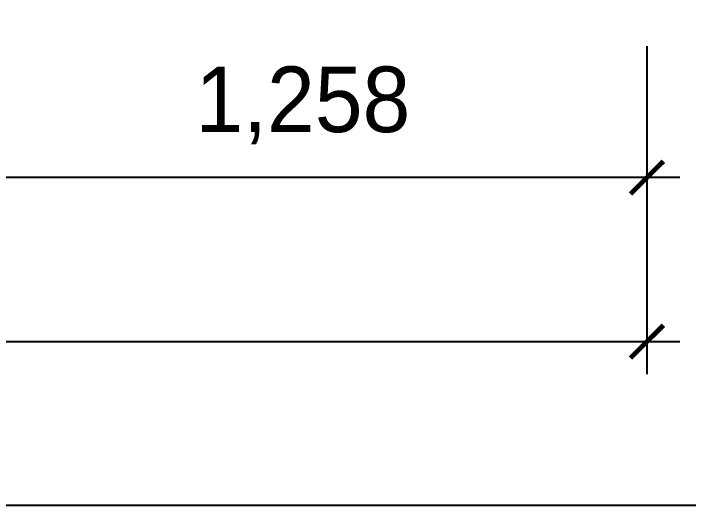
# Model space of a CAD drawing. Header units: inches. Extents: x 3778 to 56227, y -16914 to 35091.
# Drawn here: x 38938 to 40171, y -14964 to -14064 of the extents above; entities that cross this region are included whole.
import ezdxf
from ezdxf.enums import TextEntityAlignment as Align

# ---------------------------------------------------------------- set-up
doc = ezdxf.new("R2010")
doc.units = ezdxf.units.IN
doc.header["$LTSCALE"] = 100
doc.header["$MEASUREMENT"] = 0
doc.header["$PDSIZE"] = 700.071425
for name, color, linetype in [('07-DIM WAL', 5, 'Continuous'), ('F-SYM', 7, 'Continuous'), ('FORM(YOURNAME)-11', 1, 'Continuous')]:
    doc.layers.add(name, color=color, linetype=linetype)
doc.styles.add('HY 울릉도 L', font='')
doc.styles.add('YOURNAME', font='HY울릉도M.TTF')
doc.styles.get('HY 울릉도 L').set_extended_font_data('HY울릉도L')
doc.dimstyles.new('60', dxfattribs={"dimscale": 60, "dimtxt": 2, "dimasz": 1, "dimexe": 1, "dimexo": 1, "dimgap": 1, "dimtad": 1, "dimdec": 0, "dimrnd": 0.05, "dimdsep": 46, "dimlunit": 6, "dimtxsty": 'HY 울릉도 L', "dimblk": 'ARCHTICK', "dimcen": 2.5, "dimdle": 1, "dimclrd": 133, "dimclre": 133, "dimclrt": 30, "dimadec": 0, "dimazin": 0, "dimtfac": 1, "dimtdec": 0, "dimtix": 1, "dimtmove": 2, "dimatfit": 3, "dimldrblk": 'ARCHTICK', "dimfxl": 0, "dimlwd": -1, "dimlwe": -1, "dimarcsym": 0})

# ---------------------------------------------------------------- blocks, each defined once
blk = doc.blocks.new('FORM-PLAN')
at = {"layer": 'Defpoints', "color": 158}
blk.add_lwpolyline([(-69444.2, 53115.2), (-64.2, 53115.2), (-64.2, 1215.2), (-69444.2, 1215.2)], close=True, dxfattribs=at)
at = {"layer": 'FORM(YOURNAME)-11', "color": 3, "style": 'YOURNAME'}
for tag, height, p in [('1', 450.5, (9905.3, 18187.7)), ('2', 450.5, (9905.3, 17544.1)), ('3', 450.5, (9905.3, 16257)), ('4', 450.5, (9905.3, 14326.3)), ('5', 514.9, (9905.3, 12009.4)), ('6', 514.9, (9905.3, 9756.9)), ('7', 514.9, (9905.3, 7504.4)), ('8', 514.9, (9905.3, 5251.9)), ('9', 514.9, (9905.3, 2999.4)), ('10', 514.9, (5655, 811.3)), ('11', 514.9, (9905.3, 746.9)), ('12', 514.9, (5655, -1441.2)), ('13', 514.9, (9905.3, -1441.2))]:
    blk.add_attdef(tag, text='', height=height, dxfattribs=at).set_placement(p, align=Align.MIDDLE_RIGHT)
blk = doc.blocks.new('*U631')
at = {"layer": 'F-SYM', "xscale": 0.3, "yscale": 0.3, "zscale": 0.3}
blk.add_blockref('FORM-PLAN', (52159.8, -15328.5), dxfattribs=at)
blk = doc.blocks.new('_ArchTick')
at = {"color": 0, "linetype": 'ByBlock', "const_width": 0.15}
blk.add_lwpolyline([(-0.5, -0.5), (0.5, 0.5)], dxfattribs=at)
blk = doc.blocks.new('*D286')
at = {"layer": '07-DIM WAL', "color": 133}
for p, q in [((37267.5, -14124), (37267.5, -14724)), ((40095.5, -14124), (40095.5, -14724)), ((37207.5, -14664), (40155.5, -14664))]:
    blk.add_line(p, q, dxfattribs=at)
at = {"layer": 'Defpoints', "color": 0}
for p in [(37267.5, -14064), (40095.5, -14064), (40095.5, -14664)]:
    blk.add_point(p, dxfattribs=at)
at = {"layer": '07-DIM WAL', "color": 133, "xscale": 60, "yscale": 60, "zscale": 60, "rotation": 180}
blk.add_blockref('_ArchTick', (37267.5, -14664), dxfattribs=at)
at = {"layer": '07-DIM WAL', "color": 133, "xscale": 60, "yscale": 60, "zscale": 60}
blk.add_blockref('_ArchTick', (40095.5, -14664), dxfattribs=at)
at = {"layer": '07-DIM WAL', "color": 30, "insert": (38681.5, -14532.1), "char_height": 120, "attachment_point": 5, "style": 'HY 울릉도 L'}
blk.add_mtext('2,828', dxfattribs=at)
blk = doc.blocks.new('*D289')
at = {"layer": '07-DIM WAL', "color": 133}
for p, q in [((38837.5, -14124), (38837.5, -14424)), ((40095.5, -14124), (40095.5, -14424)), ((40155.5, -14364), (38777.5, -14364))]:
    blk.add_line(p, q, dxfattribs=at)
at = {"layer": 'Defpoints', "color": 0}
for p in [(38837.5, -14064), (40095.5, -14064), (38837.5, -14364)]:
    blk.add_point(p, dxfattribs=at)
at = {"layer": '07-DIM WAL', "color": 133, "xscale": 60, "yscale": 60, "zscale": 60, "rotation": 180}
blk.add_blockref('_ArchTick', (38837.5, -14364), dxfattribs=at)
at = {"layer": '07-DIM WAL', "color": 133, "xscale": 60, "yscale": 60, "zscale": 60}
blk.add_blockref('_ArchTick', (40095.5, -14364), dxfattribs=at)
at = {"layer": '07-DIM WAL', "color": 30, "insert": (39466.5, -14232.1), "char_height": 120, "attachment_point": 5, "style": 'HY 울릉도 L'}
blk.add_mtext('1,258', dxfattribs=at)

msp = doc.modelspace()

# ---------------------------------------------------------------- block references
at = {"layer": '07-DIM WAL'}
msp.add_blockref('*U631', (0, 0), dxfattribs=at)

# ---------------------------------------------------------------- dimensions: what is measured, and where the dimension line sits
for base, p1, p2, picture, middle in [((40095.5, -14664), (37267.5, -14064), (40095.5, -14064), '*D286', (38681.5, -14532.1)), ((38837.5, -14364), (40095.5, -14064), (38837.5, -14064), '*D289', (39466.5, -14232.1))]:
    dim = msp.add_linear_dim(base=base, p1=p1, p2=p2, dimstyle='60', dxfattribs=at)
    dim.commit()
    dim.dimension.update_dxf_attribs({"geometry": picture, "text_midpoint": middle})

doc.saveas('drawing.dxf')
